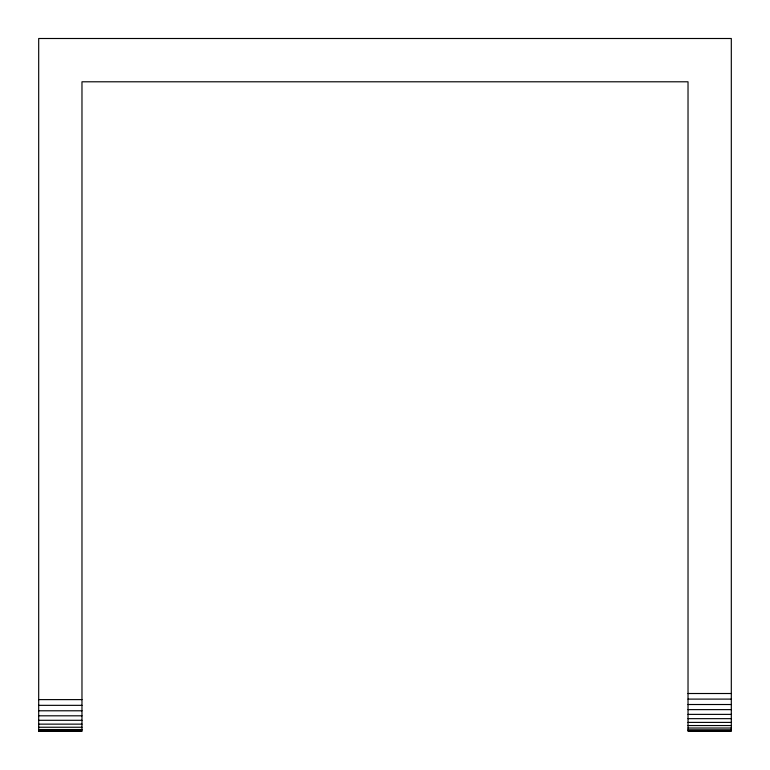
<?xml version="1.0" encoding="UTF-8"?>
<svg xmlns="http://www.w3.org/2000/svg" width="770" height="770" viewBox="0 0 770 770"><rect width="100%" height="100%" fill="white"/><g stroke="black" fill="none" stroke-linecap="round" stroke-linejoin="round"><path stroke-width="1.16" d="M688.024 693.51L731.308 693.51M688.024 699.102L731.308 699.102M38.693 699.612L81.976 699.612M688.024 704.512L731.308 704.512M38.693 705.339L81.976 705.339M688.024 709.632L731.308 709.632M38.693 710.787L81.976 710.787M688.024 714.377L731.308 714.377M38.693 715.811L81.976 715.811M688.024 718.66L731.308 718.66M38.693 720.297L81.976 720.297M688.024 722.404L731.308 722.404M38.693 724.137L81.976 724.137M688.024 725.542L731.308 725.542M38.693 727.246L81.976 727.246M688.024 728.025L731.308 728.025M38.693 729.537L81.976 729.537M688.024 729.796L731.308 729.796M688.024 730.836L731.308 730.836M38.693 730.971L81.976 730.971M38.693 731.115L81.976 731.115L81.976 81.793L688.024 81.793L688.024 731.115L731.308 731.115L731.308 38.5L38.693 38.5L38.693 731.5"/></g></svg>
